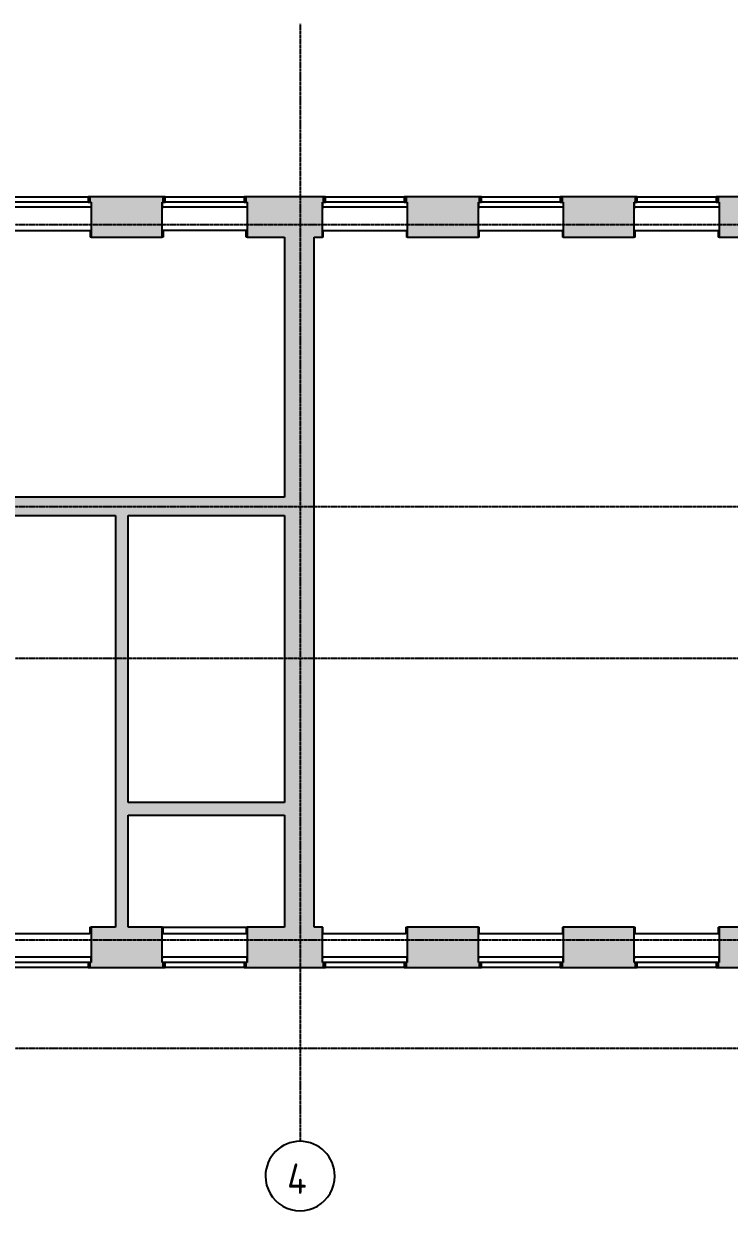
# Model space of a CAD drawing. Extents: x -4056 to 455774, y -7500 to 28668.
# Drawn here: x 384125 to 400413, y -2998 to 24417 of the extents above; entities that cross this region are included whole.
import ezdxf

# ---------------------------------------------------------------- set-up
doc = ezdxf.new("R2010")
doc.units = 0
doc.linetypes.add('ADSK_ЛИНИЯ_СЕТКИ', pattern=[21, 12, -3, 3, -3])
for name, color, linetype in [('КАРКАС_ИМПОСТ', 7, 'CONTINUOUS'), ('ОКНА', 7, 'CONTINUOUS'), ('ОСИ', 7, 'CONTINUOUS'), ('СТЕНЫ', 7, 'CONTINUOUS'), ('СТЕНЫ_РАЗРЕЗ', 7, 'CONTINUOUS')]:
    doc.layers.add(name, color=color, linetype=linetype)
doc.styles.add('GOST_COMMON_1', font='GOST Common.ttf', dxfattribs={"width": 0.9, "height": 700})

# ---------------------------------------------------------------- blocks, each defined once
blk = doc.blocks.new('*U359')
at = {"layer": 'СТЕНЫ'}
for points in [[(385680.142097, 2645.135494), (385680.142097, 3575.135494), (387320.142097, 2645.135494)], [(387320.142097, 2645.135494), (385680.142097, 3575.135494), (387320.142097, 3575.135494)], [(389280.142097, 2645.135494), (389280.142097, 3575.135494), (390525.401104, 2645.135494)], [(390525.401104, 2645.135494), (389280.142097, 3575.135494), (390525.401104, 3575.135494)], [(390525.401104, 2645.135494), (390525.401104, 3575.135494), (391020.142097, 2645.135494)], [(391020.142097, 2645.135494), (390525.401104, 3575.135494), (391020.142097, 3575.135494)], [(392980.142097, 2645.135494), (392980.142097, 3575.135494), (394620.142097, 2645.135494)], [(394620.142097, 2645.135494), (392980.142097, 3575.135494), (394620.142097, 3575.135494)], [(396580.142097, 2645.135494), (396580.142097, 3575.135494), (396930.915804, 2645.135494)], [(396930.915804, 2645.135494), (396580.142097, 3575.135494), (396930.915804, 3575.135494)], [(396930.915804, 2645.135494), (396930.915804, 3575.135494), (398220.142097, 2645.135494)], [(398220.142097, 2645.135494), (396930.915804, 3575.135494), (398220.142097, 3575.135494)], [(400180.142097, 2645.135494), (400180.142097, 3575.135494), (401820.142097, 2645.135494)], [(401820.142097, 2645.135494), (400180.142097, 3575.135494), (401820.142097, 3575.135494)], [(385610.142097, 2645.135494), (385610.142097, 2765.135494), (385680.142097, 2645.135494)], [(385680.142097, 2645.135494), (385610.142097, 2765.135494), (385680.142097, 2765.135494)], [(387320.142097, 2645.135494), (387320.142097, 2765.135494), (387390.142097, 2645.135494)], [(387390.142097, 2645.135494), (387320.142097, 2765.135494), (387390.142097, 2765.135494)], [(389210.142097, 2645.135494), (389210.142097, 2765.135494), (389280.142097, 2645.135494)], [(389280.142097, 2645.135494), (389210.142097, 2765.135494), (389280.142097, 2765.135494)], [(391020.142097, 2645.135494), (391020.142097, 2765.135494), (391090.142097, 2645.135494)], [(391090.142097, 2645.135494), (391020.142097, 2765.135494), (391090.142097, 2765.135494)], [(392910.142097, 2645.135494), (392910.142097, 2765.135494), (392980.142097, 2645.135494)], [(392980.142097, 2645.135494), (392910.142097, 2765.135494), (392980.142097, 2765.135494)], [(394620.142097, 2645.135494), (394620.142097, 2765.135494), (394690.142097, 2645.135494)], [(394690.142097, 2645.135494), (394620.142097, 2765.135494), (394690.142097, 2765.135494)], [(396510.142097, 2645.135494), (396510.142097, 2765.135494), (396580.142097, 2645.135494)], [(396580.142097, 2645.135494), (396510.142097, 2765.135494), (396580.142097, 2765.135494)], [(398220.142097, 2645.135494), (398220.142097, 2765.135494), (398290.142097, 2645.135494)], [(398290.142097, 2645.135494), (398220.142097, 2765.135494), (398290.142097, 2765.135494)], [(400110.142097, 2645.135494), (400110.142097, 2765.135494), (400180.142097, 2645.135494)], [(400180.142097, 2645.135494), (400110.142097, 2765.135494), (400180.142097, 2765.135494)]]:
    blk.add_solid(points, dxfattribs=at)
blk = doc.blocks.new('*U365')
at = {"layer": 'СТЕНЫ'}
for points in [[(385610.142097, 20305.135494), (385610.142097, 20425.135494), (385680.142097, 20305.135494)], [(385680.142097, 20305.135494), (385610.142097, 20425.135494), (385680.142097, 20425.135494)], [(385680.142097, 19495.135494), (385680.142097, 20425.135494), (387320.142097, 19495.135494)], [(387320.142097, 19495.135494), (385680.142097, 20425.135494), (387320.142097, 20425.135494)], [(387320.142097, 20305.135494), (387320.142097, 20425.135494), (387390.142097, 20305.135494)], [(387390.142097, 20305.135494), (387320.142097, 20425.135494), (387390.142097, 20425.135494)], [(389210.142097, 20305.135494), (389210.142097, 20425.135494), (389280.142097, 20305.135494)], [(389280.142097, 20305.135494), (389210.142097, 20425.135494), (389280.142097, 20425.135494)], [(389280.142097, 19495.135494), (389280.142097, 20425.135494), (390147.642097, 19495.135494)], [(390147.642097, 19495.135494), (389280.142097, 20425.135494), (390147.642097, 20425.135494)], [(390147.642097, 19495.135494), (390147.642097, 20425.135494), (390525.401104, 19495.135494)], [(390525.401104, 19495.135494), (390147.642097, 20425.135494), (390525.401104, 20425.135494)], [(390525.401104, 19495.135494), (390525.401104, 20425.135494), (391020.142097, 19495.135494)], [(391020.142097, 19495.135494), (390525.401104, 20425.135494), (391020.142097, 20425.135494)], [(391020.142097, 20305.135494), (391020.142097, 20425.135494), (391090.142097, 20305.135494)], [(391090.142097, 20305.135494), (391020.142097, 20425.135494), (391090.142097, 20425.135494)], [(392910.142097, 20305.135494), (392910.142097, 20425.135494), (392980.142097, 20305.135494)], [(392980.142097, 20305.135494), (392910.142097, 20425.135494), (392980.142097, 20425.135494)], [(392980.142097, 19495.135494), (392980.142097, 20425.135494), (394620.142097, 19495.135494)], [(394620.142097, 19495.135494), (392980.142097, 20425.135494), (394620.142097, 20425.135494)], [(394620.142097, 20305.135494), (394620.142097, 20425.135494), (394690.142097, 20305.135494)], [(394690.142097, 20305.135494), (394620.142097, 20425.135494), (394690.142097, 20425.135494)], [(396510.142097, 20305.135494), (396510.142097, 20425.135494), (396580.142097, 20305.135494)], [(396580.142097, 20305.135494), (396510.142097, 20425.135494), (396580.142097, 20425.135494)], [(396580.142097, 19495.135494), (396580.142097, 20425.135494), (396930.915804, 19495.135494)], [(396930.915804, 19495.135494), (396580.142097, 20425.135494), (396930.915804, 20425.135494)], [(396930.915804, 19495.135494), (396930.915804, 20425.135494), (398220.142097, 19495.135494)], [(398220.142097, 19495.135494), (396930.915804, 20425.135494), (398220.142097, 20425.135494)], [(398220.142097, 20305.135494), (398220.142097, 20425.135494), (398290.142097, 20305.135494)], [(398290.142097, 20305.135494), (398220.142097, 20425.135494), (398290.142097, 20425.135494)], [(400110.142097, 20305.135494), (400110.142097, 20425.135494), (400180.142097, 20305.135494)], [(400180.142097, 20305.135494), (400110.142097, 20425.135494), (400180.142097, 20425.135494)], [(400180.142097, 19495.135494), (400180.142097, 20425.135494), (401820.142097, 19495.135494)], [(401820.142097, 19495.135494), (400180.142097, 20425.135494), (401820.142097, 20425.135494)]]:
    blk.add_solid(points, dxfattribs=at)
blk = doc.blocks.new('*U397')
at = {"layer": 'СТЕНЫ'}
for points in [[(390147.642097, 3575.135494), (390147.642097, 19495.135494), (390827.642097, 3575.135494)], [(390827.642097, 3575.135494), (390147.642097, 19495.135494), (390827.642097, 19495.135494)]]:
    blk.add_solid(points, dxfattribs=at)
blk = doc.blocks.new('*U398')
at = {"layer": 'СТЕНЫ'}
for points in [[(372820.142097, 13075.135494), (372820.142097, 13495.135494), (386532.642097, 13075.135494)], [(386532.642097, 13075.135494), (372820.142097, 13495.135494), (386532.642097, 13495.135494)], [(386532.642097, 13075.135494), (386532.642097, 13495.135494), (390147.642097, 13075.135494)], [(390147.642097, 13075.135494), (386532.642097, 13495.135494), (390147.642097, 13495.135494)]]:
    blk.add_solid(points, dxfattribs=at)
blk = doc.blocks.new('*U403')
at = {"layer": 'СТЕНЫ'}
for points in [[(386242.642097, 3575.135494), (386242.642097, 13075.135494), (386532.642097, 3575.135494)], [(386532.642097, 3575.135494), (386242.642097, 13075.135494), (386532.642097, 13075.135494)]]:
    blk.add_solid(points, dxfattribs=at)
blk = doc.blocks.new('*U404')
at = {"layer": 'СТЕНЫ'}
for points in [[(386532.642097, 6165.135494), (386532.642097, 6455.135494), (390147.642097, 6165.135494)], [(390147.642097, 6165.135494), (386532.642097, 6455.135494), (390147.642097, 6455.135494)]]:
    blk.add_solid(points, dxfattribs=at)
blk = doc.blocks.new('ИРНИТУ-ОКНО-ГОСТ23166-99_T')
at = {"layer": 'КАРКАС_ИМПОСТ'}
for p, q in [((-1018.1, 345), (941.9, 345)), ((-1018.1, 345), (-1018.1, 225)), ((-1018.1, 345), (-983.1, 345)), ((941.9, 345), (906.9, 345)), ((941.9, 345), (941.9, 225)), ((-1018.1, 225), (941.9, 225)), ((-1018.1, 225), (-983.1, 225)), ((941.9, 225), (906.9, 225))]:
    blk.add_line(p, q, dxfattribs=at)
blk = doc.blocks.new('ИРНИТУ-ОКНО-ГОСТ23166-99_Y')
at = {"layer": 'КАРКАС_ИМПОСТ'}
for p, q in [((-1018.1, -225), (941.9, -225)), ((-1018.1, -345), (-1018.1, -225)), ((-1018.1, -225), (-983.1, -225)), ((941.9, -225), (906.9, -225)), ((941.9, -345), (941.9, -225)), ((-1018.1, -345), (941.9, -345)), ((-1018.1, -345), (-983.1, -345)), ((941.9, -345), (906.9, -345))]:
    blk.add_line(p, q, dxfattribs=at)
blk = doc.blocks.new('ОСЬ_СЕТКИ_-_D8-4846-00_Б_Н')
at = {"layer": 'ОСИ'}
for start, end in [(360, 180), (180, 360)]:
    blk.add_arc((0, 0), 4, start, end, dxfattribs=at)

msp = doc.modelspace()

# ---------------------------------------------------------------- linework, layer by layer
at = {"layer": 'ОСИ', "linetype": 'ADSK_ЛИНИЯ_СЕТКИ'}
for p, q in [((390505.142097, 24417.328474), (390505.142097, -1362.359468)), ((351339.505759, 19785.135494), (454174.387372, 19785.135494)), ((351339.505759, 13285.135494), (454174.387372, 13285.135494)), ((351339.505759, 9785.135494), (454174.387372, 9785.135494)), ((351339.505759, 3285.135494), (454174.387372, 3285.135494)), ((351339.505759, 785.135494), (454174.387372, 785.135494))]:
    msp.add_line(p, q, dxfattribs=at)
at = {"layer": 'СТЕНЫ'}
for p, q in [((383790.142097, 20425.135494), (385610.142097, 20425.135494)), ((387390.142097, 20425.135494), (389210.142097, 20425.135494)), ((391090.142097, 20425.135494), (392910.142097, 20425.135494)), ((394690.142097, 20425.135494), (396510.142097, 20425.135494)), ((398290.142097, 20425.135494), (400110.142097, 20425.135494)), ((383740.142097, 19645.135494), (385660.142097, 19645.135494)), ((385660.142097, 19645.135494), (385660.142097, 19495.135494)), ((385680.142097, 19495.135494), (385660.142097, 19495.135494)), ((387340.142097, 19495.135494), (387320.142097, 19495.135494)), ((387340.142097, 19645.135494), (387340.142097, 19495.135494)), ((389260.142097, 19645.135494), (387340.142097, 19645.135494)), ((389260.142097, 19495.135494), (389260.142097, 19645.135494)), ((389280.142097, 19495.135494), (389260.142097, 19495.135494)), ((391040.142097, 19495.135494), (391020.142097, 19495.135494)), ((391040.142097, 19495.135494), (391040.142097, 19645.135494)), ((391040.142097, 19645.135494), (392960.142097, 19645.135494)), ((392960.142097, 19645.135494), (392960.142097, 19495.135494)), ((392980.142097, 19495.135494), (392960.142097, 19495.135494)), ((394640.142097, 19495.135494), (394620.142097, 19495.135494)), ((394640.142097, 19495.135494), (394640.142097, 19645.135494)), ((394640.142097, 19645.135494), (396560.142097, 19645.135494)), ((396560.142097, 19645.135494), (396560.142097, 19495.135494)), ((396580.142097, 19495.135494), (396560.142097, 19495.135494)), ((398240.142097, 19495.135494), (398220.142097, 19495.135494)), ((398240.142097, 19495.135494), (398240.142097, 19645.135494)), ((398240.142097, 19645.135494), (400160.142097, 19645.135494)), ((400160.142097, 19645.135494), (400160.142097, 19495.135494)), ((400180.142097, 19495.135494), (400160.142097, 19495.135494)), ((385647.642097, 3575.135494), (385680.142097, 3575.135494)), ((385647.642097, 3575.135494), (385647.642097, 3425.135494)), ((387320.142097, 3575.135494), (389280.142097, 3575.135494)), ((387340.142097, 3425.135494), (387340.142097, 3575.135494)), ((389260.142097, 3575.135494), (389260.142097, 3425.135494)), ((391020.142097, 3575.135494), (391027.642097, 3575.135494)), ((391027.642097, 3425.135494), (391027.642097, 3575.135494)), ((392947.642097, 3575.135494), (392980.142097, 3575.135494)), ((392947.642097, 3575.135494), (392947.642097, 3425.135494)), ((394620.142097, 3575.135494), (394640.142097, 3575.135494)), ((394640.142097, 3425.135494), (394640.142097, 3575.135494)), ((396560.142097, 3575.135494), (396580.142097, 3575.135494)), ((396560.142097, 3575.135494), (396560.142097, 3425.135494)), ((398220.142097, 3575.135494), (398240.142097, 3575.135494)), ((398240.142097, 3425.135494), (398240.142097, 3575.135494)), ((400160.142097, 3575.135494), (400180.142097, 3575.135494)), ((400160.142097, 3575.135494), (400160.142097, 3425.135494)), ((385647.642097, 3425.135494), (383727.642097, 3425.135494)), ((389260.142097, 3425.135494), (387340.142097, 3425.135494)), ((392947.642097, 3425.135494), (391027.642097, 3425.135494)), ((396560.142097, 3425.135494), (394640.142097, 3425.135494)), ((400160.142097, 3425.135494), (398240.142097, 3425.135494)), ((385610.142097, 2645.135494), (383790.142097, 2645.135494)), ((389210.142097, 2645.135494), (387390.142097, 2645.135494)), ((392910.142097, 2645.135494), (391090.142097, 2645.135494)), ((396510.142097, 2645.135494), (394690.142097, 2645.135494)), ((400110.142097, 2645.135494), (398290.142097, 2645.135494))]:
    msp.add_line(p, q, dxfattribs=at)
at = {"layer": 'СТЕНЫ_РАЗРЕЗ'}
for p, q in [((387390.142097, 20425.135494), (385610.142097, 20425.135494)), ((385610.142097, 20425.135494), (385610.142097, 20305.135494)), ((385610.142097, 20305.135494), (385680.142097, 20305.135494)), ((385680.142097, 20305.135494), (385680.142097, 19495.135494)), ((387320.142097, 19495.135494), (387320.142097, 20305.135494)), ((387320.142097, 20305.135494), (387390.142097, 20305.135494)), ((387390.142097, 20305.135494), (387390.142097, 20425.135494)), ((391090.142097, 20425.135494), (389210.142097, 20425.135494)), ((389210.142097, 20425.135494), (389210.142097, 20305.135494)), ((389210.142097, 20305.135494), (389280.142097, 20305.135494)), ((389280.142097, 20305.135494), (389280.142097, 19495.135494)), ((391020.142097, 19495.135494), (391020.142097, 20305.135494)), ((391020.142097, 20305.135494), (391090.142097, 20305.135494)), ((391090.142097, 20305.135494), (391090.142097, 20425.135494)), ((394690.142097, 20425.135494), (392910.142097, 20425.135494)), ((392910.142097, 20425.135494), (392910.142097, 20305.135494)), ((392910.142097, 20305.135494), (392980.142097, 20305.135494)), ((392980.142097, 20305.135494), (392980.142097, 19495.135494)), ((394620.142097, 19495.135494), (394620.142097, 20305.135494)), ((394620.142097, 20305.135494), (394690.142097, 20305.135494)), ((394690.142097, 20305.135494), (394690.142097, 20425.135494)), ((398290.142097, 20425.135494), (396510.142097, 20425.135494)), ((396510.142097, 20425.135494), (396510.142097, 20305.135494)), ((396510.142097, 20305.135494), (396580.142097, 20305.135494)), ((396580.142097, 20305.135494), (396580.142097, 19495.135494)), ((398220.142097, 19495.135494), (398220.142097, 20305.135494)), ((398220.142097, 20305.135494), (398290.142097, 20305.135494)), ((398290.142097, 20305.135494), (398290.142097, 20425.135494)), ((401890.142097, 20425.135494), (400110.142097, 20425.135494)), ((400110.142097, 20425.135494), (400110.142097, 20305.135494)), ((400110.142097, 20305.135494), (400180.142097, 20305.135494)), ((400180.142097, 20305.135494), (400180.142097, 19495.135494)), ((385680.142097, 19495.135494), (387320.142097, 19495.135494)), ((389280.142097, 19495.135494), (390147.642097, 19495.135494)), ((390147.642097, 19495.135494), (390147.642097, 13495.135494)), ((390827.642097, 19495.135494), (391020.142097, 19495.135494)), ((390827.642097, 3575.135494), (390827.642097, 19495.135494)), ((392980.142097, 19495.135494), (394620.142097, 19495.135494)), ((396580.142097, 19495.135494), (398220.142097, 19495.135494)), ((400180.142097, 19495.135494), (401820.142097, 19495.135494)), ((390147.642097, 13495.135494), (381545.142097, 13495.135494)), ((372820.142097, 13075.135494), (386242.642097, 13075.135494)), ((386242.642097, 13075.135494), (386242.642097, 3575.135494)), ((386532.642097, 13075.135494), (390147.642097, 13075.135494)), ((386532.642097, 6455.135494), (386532.642097, 13075.135494)), ((390147.642097, 13075.135494), (390147.642097, 6455.135494)), ((390147.642097, 6455.135494), (386532.642097, 6455.135494)), ((386532.642097, 3575.135494), (386532.642097, 6165.135494)), ((386532.642097, 6165.135494), (390147.642097, 6165.135494)), ((390147.642097, 6165.135494), (390147.642097, 3575.135494)), ((386242.642097, 3575.135494), (385680.142097, 3575.135494)), ((385680.142097, 3575.135494), (385680.142097, 2765.135494)), ((387320.142097, 3575.135494), (386532.642097, 3575.135494)), ((387320.142097, 2765.135494), (387320.142097, 3575.135494)), ((390147.642097, 3575.135494), (389280.142097, 3575.135494)), ((389280.142097, 3575.135494), (389280.142097, 2765.135494)), ((391020.142097, 3575.135494), (390827.642097, 3575.135494)), ((391020.142097, 2765.135494), (391020.142097, 3575.135494)), ((394620.142097, 3575.135494), (392980.142097, 3575.135494)), ((392980.142097, 3575.135494), (392980.142097, 2765.135494)), ((394620.142097, 2765.135494), (394620.142097, 3575.135494)), ((398220.142097, 3575.135494), (396580.142097, 3575.135494)), ((396580.142097, 3575.135494), (396580.142097, 2765.135494)), ((398220.142097, 2765.135494), (398220.142097, 3575.135494)), ((400645.142097, 3575.135494), (400180.142097, 3575.135494)), ((400180.142097, 3575.135494), (400180.142097, 2765.135494)), ((385680.142097, 2765.135494), (385610.142097, 2765.135494)), ((385610.142097, 2765.135494), (385610.142097, 2645.135494)), ((387390.142097, 2765.135494), (387320.142097, 2765.135494)), ((387390.142097, 2645.135494), (387390.142097, 2765.135494)), ((389280.142097, 2765.135494), (389210.142097, 2765.135494)), ((389210.142097, 2765.135494), (389210.142097, 2645.135494)), ((391090.142097, 2765.135494), (391020.142097, 2765.135494)), ((391090.142097, 2645.135494), (391090.142097, 2765.135494)), ((392980.142097, 2765.135494), (392910.142097, 2765.135494)), ((392910.142097, 2765.135494), (392910.142097, 2645.135494)), ((394690.142097, 2765.135494), (394620.142097, 2765.135494)), ((394690.142097, 2645.135494), (394690.142097, 2765.135494)), ((396580.142097, 2765.135494), (396510.142097, 2765.135494)), ((396510.142097, 2765.135494), (396510.142097, 2645.135494)), ((398290.142097, 2765.135494), (398220.142097, 2765.135494)), ((398290.142097, 2645.135494), (398290.142097, 2765.135494)), ((400180.142097, 2765.135494), (400110.142097, 2765.135494)), ((400110.142097, 2765.135494), (400110.142097, 2645.135494)), ((385610.142097, 2645.135494), (387390.142097, 2645.135494)), ((389210.142097, 2645.135494), (391090.142097, 2645.135494)), ((392910.142097, 2645.135494), (394690.142097, 2645.135494)), ((396510.142097, 2645.135494), (398290.142097, 2645.135494)), ((400110.142097, 2645.135494), (401890.142097, 2645.135494))]:
    msp.add_line(p, q, dxfattribs=at)

# ---------------------------------------------------------------- block references
at = {"layer": 'ОКНА', "rotation": 180}
for name, p in [('ИРНИТУ-ОКНО-ГОСТ23166-99_Y', (384662.042097, 19960.135494)), ('ИРНИТУ-ОКНО-ГОСТ23166-99_Y', (388262.042097, 19960.135494)), ('ИРНИТУ-ОКНО-ГОСТ23166-99_Y', (391962.042097, 19960.135494)), ('ИРНИТУ-ОКНО-ГОСТ23166-99_Y', (395562.042097, 19960.135494)), ('ИРНИТУ-ОКНО-ГОСТ23166-99_Y', (399162.042097, 19960.135494)), ('ИРНИТУ-ОКНО-ГОСТ23166-99_T', (384662.042097, 3110.135494)), ('ИРНИТУ-ОКНО-ГОСТ23166-99_T', (388262.042097, 3110.135494)), ('ИРНИТУ-ОКНО-ГОСТ23166-99_T', (391962.042097, 3110.135494)), ('ИРНИТУ-ОКНО-ГОСТ23166-99_T', (395562.042097, 3110.135494)), ('ИРНИТУ-ОКНО-ГОСТ23166-99_T', (399162.042097, 3110.135494))]:
    msp.add_blockref(name, p, dxfattribs=at)
at = {"layer": 'ОСИ', "xscale": 200, "yscale": 200, "zscale": 200, "rotation": 180}
msp.add_blockref('ОСЬ_СЕТКИ_-_D8-4846-00_Б_Н', (390505.142097, -2162.359468), dxfattribs=at)
at = {"layer": 'СТЕНЫ'}
for name in ['*U365', '*U397', '*U398', '*U403', '*U404', '*U359']:
    msp.add_blockref(name, (0, 0), dxfattribs=at)

# ---------------------------------------------------------------- texts
at = {"layer": 'ОСИ', "insert": (390206.574116, -1874.631883), "char_height": 700, "width": 620.506125, "attachment_point": 1, "style": 'GOST_COMMON_1'}
msp.add_mtext('\\fGOST Common|b0|i0|c204|p34|;\\W.9;4', dxfattribs=at)

doc.saveas('drawing.dxf')
